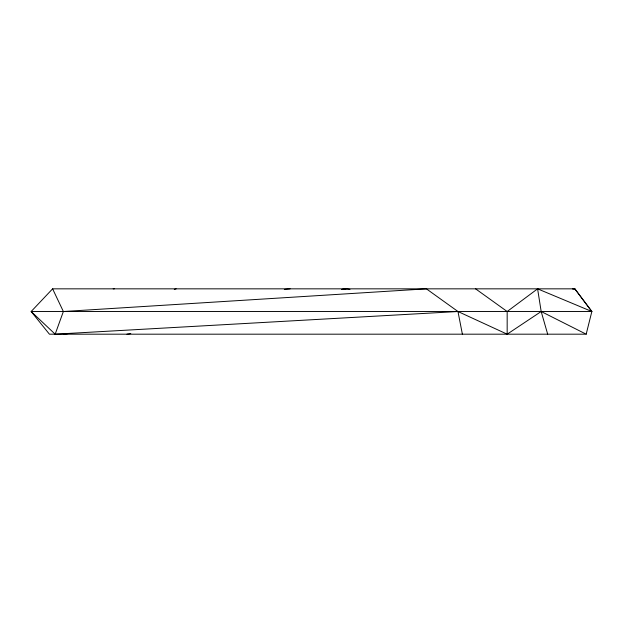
<?xml version="1.0" encoding="UTF-8"?>
<svg xmlns="http://www.w3.org/2000/svg" width="623" height="623" viewBox="0 0 623 623"><rect width="100%" height="100%" fill="white"/><g stroke="black" fill="none" stroke-linecap="round" stroke-linejoin="round"><path stroke-width="0.93" d="M586.181 334.185L591.85 311.516L574.803 288.815L572.514 288.815L574.842 288.838L591.85 311.516L31.15 311.516L49.427 334.185L586.181 334.185L541.177 311.516L537.594 288.838L507.169 311.516L507.169 334.185L457.967 311.516L426.397 288.838L63.367 311.516L55.167 334.185L457.967 311.516L462.383 334.185M574.842 288.838L52.605 288.838L31.15 311.516L55.167 334.185M507.169 334.185L541.177 311.516L547.672 334.185M174.276 289.407L176.13 288.838M341.497 289.454L346.131 288.862M126.944 334.185L130.775 333.578M342.004 289.446L345.835 288.838L349.978 289.391M63.367 334.185L68.187 333.655M284.329 289.415L290.116 288.838M113.168 288.838L114.352 288.831M537.594 288.838L591.85 311.516M475.59 288.838L507.169 311.516M52.605 288.838L63.367 311.516"/></g></svg>
